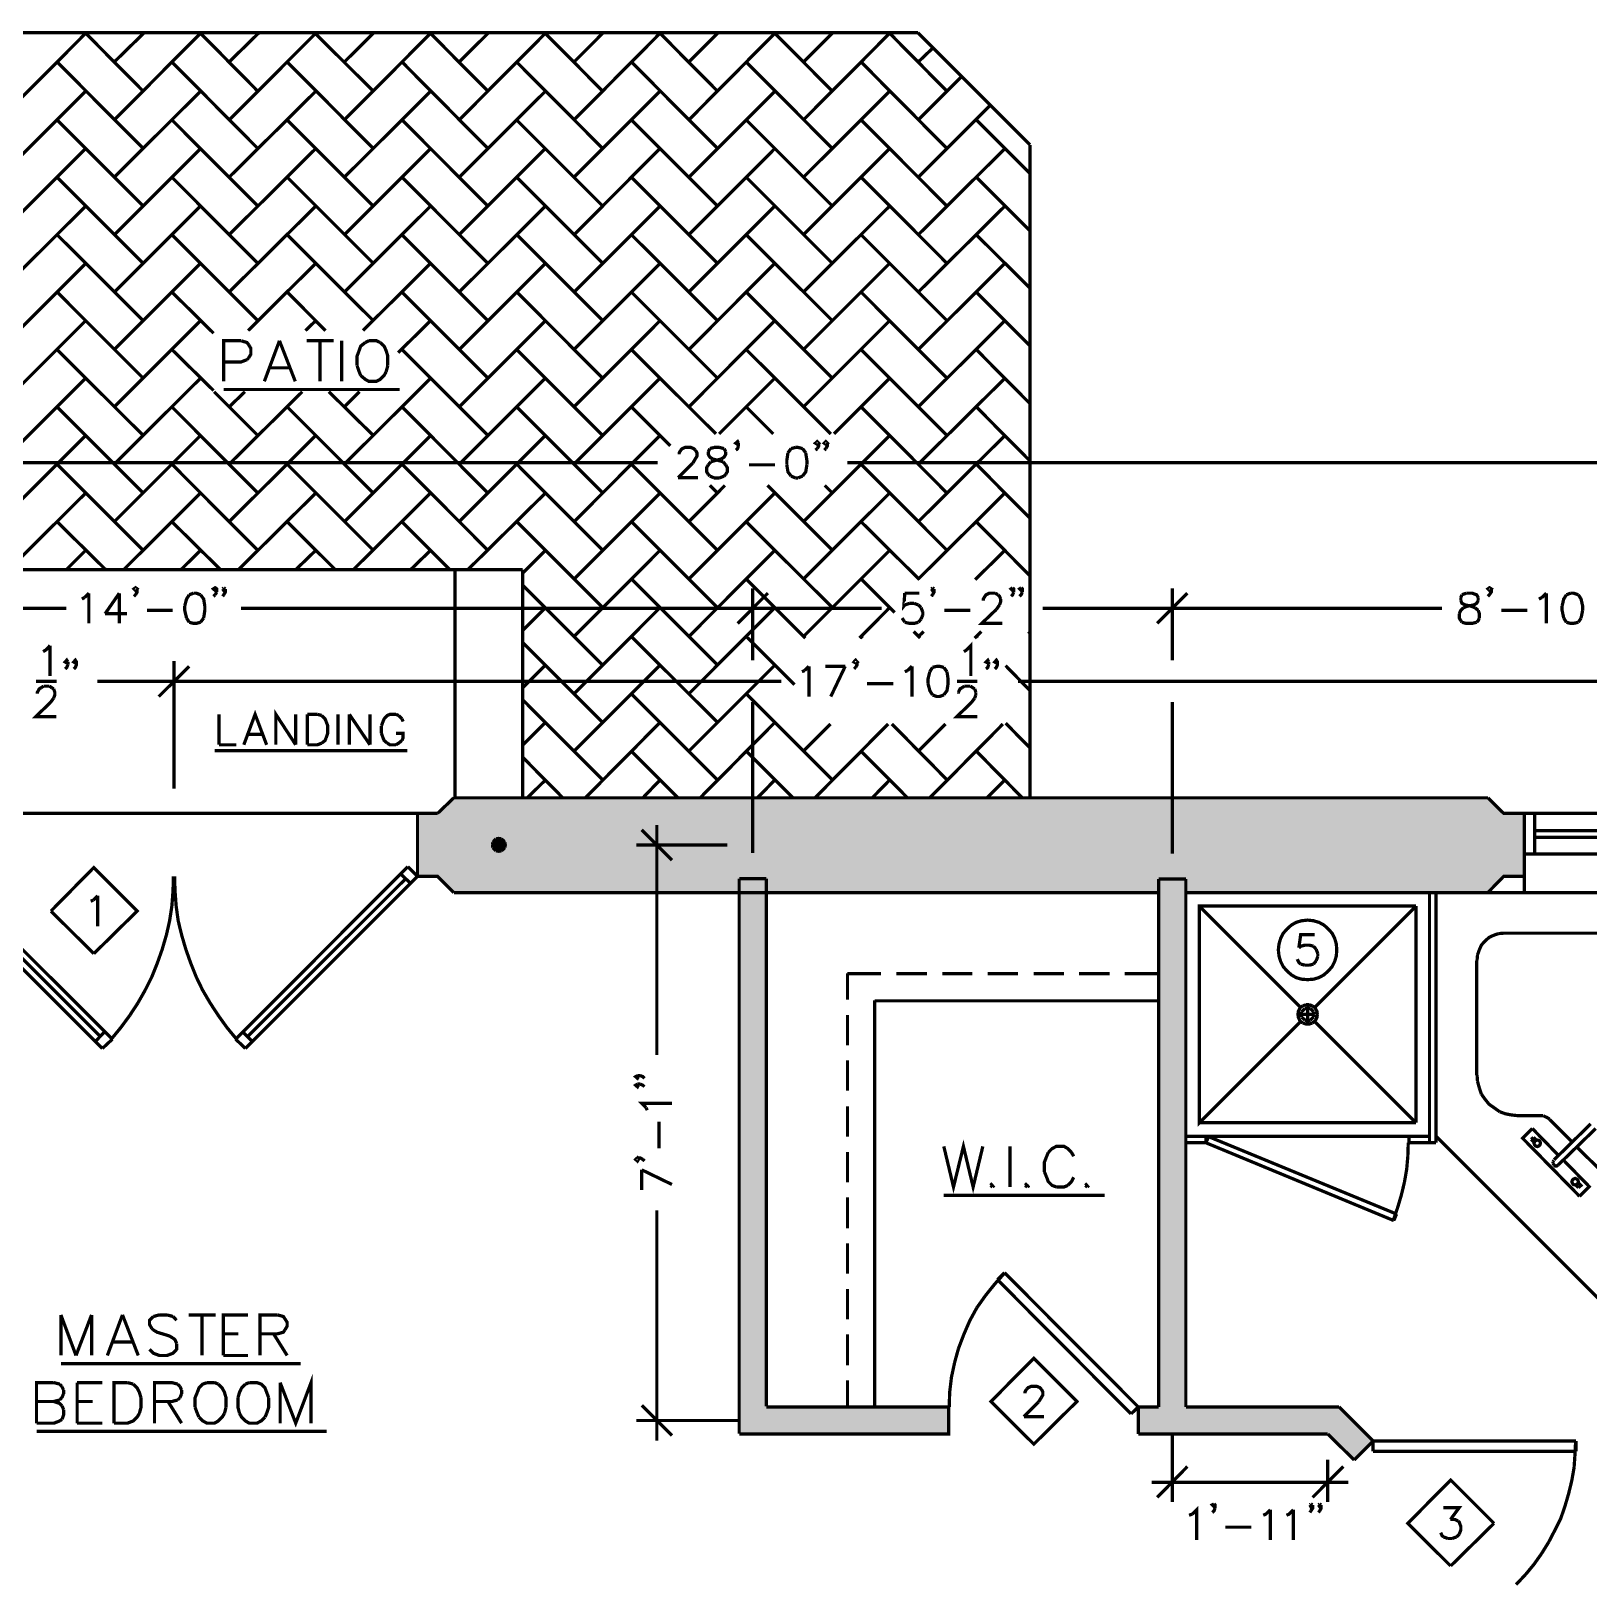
# Model space of a CAD drawing. Header units: millimetres. Extents: x 31 to 857, y 6 to 562.
# Drawn here: x 542.2 to 664, y 441 to 562 of the extents above; entities that cross this region are included whole.
import ezdxf

# ---------------------------------------------------------------- set-up
doc = ezdxf.new("R2010")
doc.units = ezdxf.units.MM
doc.layers.add('H', color=7, linetype='Continuous')
doc.layers.add('P', color=7, linetype='Continuous')

msp = doc.modelspace()

# ---------------------------------------------------------------- hatches: boundary and pattern name
at = {"layer": 'H', "linetype": 'Continuous'}
for points in [[(574.005, 500.803), (575.275, 502.038), (657.348, 500.803), (574.005, 500.803)], [(657.348, 500.803), (575.275, 502.038), (656.131, 502.038), (657.348, 500.803)], [(572.435, 495.9), (572.435, 500.803), (658.954, 495.9), (572.435, 495.9)], [(658.954, 495.9), (572.435, 500.803), (658.954, 500.803), (658.954, 495.9)], [(578.238, 498.352), (578.273, 498.44), (579.296, 498.352), (578.238, 498.352)], [(579.296, 498.228), (578.238, 498.352), (579.296, 498.352), (579.296, 498.228)], [(578.273, 498.228), (578.238, 498.352), (579.296, 498.228), (578.273, 498.228)], [(578.273, 498.51), (578.309, 498.598), (579.296, 498.51), (578.273, 498.51)], [(579.296, 498.44), (578.273, 498.51), (579.296, 498.51), (579.296, 498.44)], [(578.273, 498.44), (578.273, 498.51), (579.296, 498.44), (578.273, 498.44)], [(579.296, 498.352), (578.273, 498.44), (579.296, 498.44), (579.296, 498.352)], [(579.243, 498.14), (578.273, 498.228), (579.296, 498.228), (579.243, 498.14)], [(578.273, 498.14), (578.273, 498.228), (579.243, 498.14), (578.273, 498.14)], [(578.309, 498.598), (578.397, 498.687), (579.243, 498.598), (578.309, 498.598)], [(579.296, 498.51), (578.309, 498.598), (579.243, 498.598), (579.296, 498.51)], [(578.397, 498.687), (578.45, 498.775), (579.155, 498.687), (578.397, 498.687)], [(579.243, 498.598), (578.397, 498.687), (579.155, 498.687), (579.243, 498.598)], [(578.45, 498.775), (578.52, 498.81), (579.085, 498.775), (578.45, 498.775)], [(579.155, 498.687), (578.45, 498.775), (579.085, 498.775), (579.155, 498.687)], [(578.52, 498.81), (578.608, 498.863), (578.997, 498.81), (578.52, 498.81)], [(579.085, 498.775), (578.52, 498.81), (578.997, 498.81), (579.085, 498.775)], [(578.997, 498.81), (578.608, 498.863), (578.908, 498.863), (578.997, 498.81)], [(579.208, 498.052), (578.273, 498.14), (579.243, 498.14), (579.208, 498.052)], [(578.362, 498.052), (578.273, 498.14), (579.208, 498.052), (578.362, 498.052)], [(579.155, 497.963), (578.362, 498.052), (579.208, 498.052), (579.155, 497.963)], [(578.397, 497.963), (578.362, 498.052), (579.155, 497.963), (578.397, 497.963)], [(579.085, 497.875), (578.397, 497.963), (579.155, 497.963), (579.085, 497.875)], [(578.485, 497.875), (578.397, 497.963), (579.085, 497.875), (578.485, 497.875)], [(578.997, 497.84), (578.485, 497.875), (579.085, 497.875), (578.997, 497.84)], [(578.573, 497.84), (578.485, 497.875), (578.997, 497.84), (578.573, 497.84)], [(578.785, 497.805), (578.661, 497.84), (578.873, 497.84), (578.785, 497.805)], [(574.216, 495.723), (574.005, 495.9), (657.19, 495.723), (574.216, 495.723)], [(657.19, 495.723), (574.005, 495.9), (657.348, 495.9), (657.19, 495.723)], [(574.287, 495.635), (574.216, 495.723), (597.57, 495.635), (574.287, 495.635)], [(597.57, 495.635), (574.216, 495.723), (597.57, 495.723), (597.57, 495.635)], [(575.275, 494.63), (574.287, 495.635), (597.57, 494.63), (575.275, 494.63)], [(597.57, 494.63), (574.287, 495.635), (597.57, 495.635), (597.57, 494.63)], [(597.57, 454.413), (597.57, 495.723), (599.687, 454.413), (597.57, 454.413)], [(599.687, 454.413), (597.57, 495.723), (599.687, 495.723), (599.687, 454.413)], [(599.687, 495.688), (599.687, 495.723), (657.19, 495.688), (599.687, 495.688)], [(657.19, 495.688), (599.687, 495.723), (657.19, 495.723), (657.19, 495.688)], [(599.687, 494.63), (599.687, 495.688), (630.379, 494.63), (599.687, 494.63)], [(630.379, 494.63), (599.687, 495.688), (630.379, 495.688), (630.379, 494.63)], [(630.379, 454.413), (630.379, 495.688), (632.495, 454.413), (630.379, 454.413)], [(632.495, 454.413), (630.379, 495.688), (632.495, 495.688), (632.495, 454.413)], [(632.495, 494.63), (632.495, 495.688), (656.131, 494.63), (632.495, 494.63)], [(656.131, 494.63), (632.495, 495.688), (657.19, 495.688), (656.131, 494.63)], [(597.57, 452.296), (597.57, 454.413), (613.957, 452.296), (597.57, 452.296)], [(613.957, 452.296), (597.57, 454.413), (613.957, 454.413), (613.957, 452.296)], [(628.773, 452.296), (628.773, 454.413), (646.606, 452.296), (628.773, 452.296)], [(646.606, 452.296), (628.773, 454.413), (644.49, 454.413), (646.606, 452.296)], [(644.19, 451.732), (643.59, 452.296), (647.153, 451.732), (644.19, 451.732)], [(647.153, 451.732), (643.59, 452.296), (646.606, 452.296), (647.153, 451.732)], [(645.672, 450.25), (644.19, 451.732), (647.153, 451.732), (645.672, 450.25)]]:
    msp.add_hatch(color=256, dxfattribs=at).paths.add_polyline_path(points)

# ---------------------------------------------------------------- linework, layer by layer
at = {"layer": 'P', "const_width": 0.254}
for points in [[(514.756, 561.852), (611.54, 561.852)], [(539.732, 555.043), (546.47, 561.816)], [(550.968, 557.283), (546.435, 561.852)], [(548.711, 559.576), (551.039, 561.852)], [(548.711, 555.043), (555.449, 561.816)], [(559.929, 557.283), (555.413, 561.852)], [(557.689, 559.576), (560.017, 561.852)], [(557.689, 555.043), (564.462, 561.816)], [(568.96, 557.283), (564.374, 561.852)], [(566.702, 559.576), (568.995, 561.852)], [(566.702, 555.043), (573.44, 561.816)], [(568.96, 561.816), (568.872, 561.852)], [(577.921, 557.283), (573.387, 561.852)], [(575.68, 559.576), (577.973, 561.852)], [(575.68, 555.043), (582.418, 561.816)], [(586.899, 557.283), (582.366, 561.852)], [(584.659, 559.576), (586.934, 561.852)], [(584.659, 555.043), (591.379, 561.816)], [(595.877, 557.283), (591.344, 561.852)], [(593.637, 559.576), (595.912, 561.852)], [(593.637, 555.043), (600.357, 561.816)], [(604.855, 557.283), (600.322, 561.852)], [(602.597, 559.576), (604.89, 561.852)], [(602.597, 555.043), (609.335, 561.816)], [(613.816, 557.283), (609.3, 561.852)], [(620.307, 553.085), (611.54, 561.852)], [(611.576, 559.576), (612.722, 560.67)], [(550.968, 552.803), (544.23, 559.576)], [(559.929, 552.803), (553.208, 559.576)], [(568.96, 552.803), (562.222, 559.576)], [(577.921, 552.803), (571.2, 559.576)], [(586.899, 552.803), (580.161, 559.576)], [(595.877, 552.803), (589.139, 559.576)], [(604.855, 552.803), (598.117, 559.576)], [(613.816, 552.803), (607.095, 559.576)], [(611.576, 555.043), (614.962, 558.43)], [(539.732, 550.563), (546.47, 557.283)], [(548.711, 550.563), (555.449, 557.283)], [(557.689, 550.563), (564.462, 557.283)], [(566.702, 550.563), (573.44, 557.283)], [(575.68, 550.563), (582.418, 557.283)], [(584.659, 550.563), (591.379, 557.283)], [(593.637, 550.563), (600.357, 557.283)], [(602.597, 550.563), (609.335, 557.283)], [(611.576, 550.563), (617.202, 556.189)], [(550.968, 548.305), (544.23, 555.043)], [(559.929, 548.305), (553.208, 555.043)], [(568.96, 548.305), (562.222, 555.043)], [(577.921, 548.305), (571.2, 555.043)], [(586.899, 548.305), (580.161, 555.043)], [(595.877, 548.305), (589.139, 555.043)], [(604.855, 548.305), (598.117, 555.043)], [(613.816, 548.305), (607.095, 555.043)], [(620.307, 550.845), (616.109, 555.043)], [(620.307, 553.085), (620.307, 502.038)], [(539.732, 546.065), (546.47, 552.803)], [(548.711, 546.065), (555.449, 552.803)], [(557.689, 546.065), (564.462, 552.803)], [(566.702, 546.065), (573.44, 552.803)], [(575.68, 546.065), (582.418, 552.803)], [(584.659, 546.065), (591.379, 552.803)], [(593.637, 546.065), (600.357, 552.803)], [(602.597, 546.065), (609.335, 552.803)], [(611.576, 546.065), (618.349, 552.803)], [(550.968, 543.825), (544.23, 550.563)], [(559.929, 543.825), (553.208, 550.563)], [(568.96, 543.825), (562.222, 550.563)], [(577.921, 543.825), (571.2, 550.563)], [(586.899, 543.825), (580.178, 550.563)], [(595.877, 543.825), (589.139, 550.563)], [(604.855, 543.825), (598.117, 550.563)], [(613.816, 543.825), (607.095, 550.563)], [(620.307, 546.365), (616.109, 550.563)], [(539.732, 541.584), (546.47, 548.305)], [(548.711, 541.584), (555.449, 548.305)], [(557.689, 541.584), (564.462, 548.305)], [(566.702, 541.584), (573.44, 548.305)], [(575.68, 541.584), (582.418, 548.305)], [(584.659, 541.584), (591.379, 548.305)], [(593.637, 541.584), (600.357, 548.305)], [(602.597, 541.584), (609.335, 548.305)], [(611.576, 541.584), (618.349, 548.305)], [(550.968, 539.344), (544.23, 546.065)], [(559.929, 539.344), (553.208, 546.065)], [(568.96, 539.344), (562.222, 546.065)], [(577.921, 539.344), (571.2, 546.065)], [(586.899, 539.344), (580.178, 546.065)], [(595.877, 539.344), (589.139, 546.065)], [(604.855, 539.344), (598.117, 546.065)], [(613.816, 539.344), (607.095, 546.065)], [(620.307, 541.884), (616.109, 546.065)], [(539.75, 537.087), (546.47, 543.825)], [(548.711, 537.087), (555.449, 543.825)], [(559.17, 538.568), (564.462, 543.825)], [(568.149, 538.568), (573.44, 543.825)], [(575.68, 537.087), (582.418, 543.825)], [(584.659, 537.087), (591.379, 543.825)], [(593.637, 537.087), (600.357, 543.825)], [(602.597, 537.087), (609.335, 543.825)], [(611.576, 537.087), (618.349, 543.825)], [(550.968, 534.846), (544.23, 541.584)], [(556.472, 538.357), (553.208, 541.584)], [(565.221, 538.568), (562.222, 541.584)], [(577.921, 534.846), (571.2, 541.584)], [(586.899, 534.846), (580.178, 541.584)], [(595.877, 534.846), (589.139, 541.584)], [(604.855, 534.846), (598.117, 541.584)], [(613.816, 534.846), (607.095, 541.584)], [(620.307, 537.386), (616.109, 541.584)], [(539.732, 532.606), (546.47, 539.344)], [(548.711, 532.606), (555.449, 539.344)], [(563.651, 538.568), (564.462, 539.344)], [(570.9, 536.84), (573.44, 539.344)], [(575.68, 532.606), (582.418, 539.344)], [(584.659, 532.606), (591.379, 539.344)], [(593.637, 532.606), (600.357, 539.344)], [(602.597, 532.606), (609.335, 539.344)], [(611.576, 532.606), (618.349, 539.344)], [(550.968, 530.366), (544.23, 537.087)], [(556.472, 533.876), (553.208, 537.087)], [(557.265, 534.599), (557.265, 537.774), (558.624, 537.774)], [(558.624, 537.774), (559.082, 537.633), (559.206, 537.475)], [(559.206, 537.475), (559.382, 537.175), (559.382, 536.716), (559.206, 536.416)], [(560.44, 534.599), (561.622, 537.774)], [(561.622, 537.774), (562.857, 534.599)], [(563.739, 537.774), (565.856, 537.774)], [(564.797, 537.774), (564.797, 534.599)], [(566.491, 534.599), (566.491, 537.774)], [(568.325, 537.633), (567.972, 537.351), (567.849, 536.998)], [(568.607, 537.774), (568.325, 537.633)], [(569.507, 537.633), (569.207, 537.774), (568.607, 537.774)], [(568.607, 537.774), (568.607, 537.774)], [(570.089, 535.817), (570.089, 536.575), (569.965, 536.998), (569.807, 537.351), (569.507, 537.633)], [(577.921, 530.366), (571.2, 537.087)], [(586.899, 530.366), (580.178, 537.087)], [(595.753, 530.49), (589.139, 537.087)], [(604.732, 530.49), (598.117, 537.087)], [(613.816, 530.366), (607.095, 537.087)], [(620.307, 532.853), (616.109, 537.087)], [(559.082, 536.293), (558.624, 536.116), (557.265, 536.116)], [(559.206, 536.416), (559.082, 536.293)], [(567.849, 536.998), (567.69, 536.575), (567.69, 535.817)], [(567.69, 535.817), (567.849, 535.358)], [(569.965, 535.358), (570.089, 535.817)], [(539.732, 528.126), (546.47, 534.846)], [(548.711, 528.126), (555.449, 534.846)], [(560.917, 535.658), (562.398, 535.658)], [(566.702, 528.126), (573.44, 534.846)], [(567.849, 535.358), (567.972, 535.058)], [(567.972, 535.058), (568.325, 534.758), (568.607, 534.599), (569.207, 534.599), (569.507, 534.758), (569.807, 535.058), (569.965, 535.358)], [(575.68, 528.126), (582.418, 534.846)], [(584.659, 528.126), (591.379, 534.846)], [(596, 530.49), (600.357, 534.846)], [(604.979, 530.49), (609.335, 534.846)], [(611.576, 528.126), (618.349, 534.846)], [(559.929, 530.366), (556.507, 533.788)], [(557.265, 533.964), (571.024, 533.964)], [(557.689, 532.606), (558.923, 533.788)], [(557.689, 528.126), (563.404, 533.788)], [(568.96, 530.366), (565.485, 533.788)], [(566.702, 532.606), (567.884, 533.788)], [(550.968, 525.868), (544.23, 532.606)], [(559.929, 525.868), (553.208, 532.606)], [(568.96, 525.868), (562.222, 532.606)], [(577.921, 525.868), (571.2, 532.606)], [(586.899, 525.868), (580.178, 532.606)], [(592.19, 529.555), (589.139, 532.606)], [(600.234, 530.49), (598.117, 532.606)], [(613.816, 525.868), (607.095, 532.606)], [(620.307, 528.373), (616.109, 532.606)], [(539.732, 523.628), (546.47, 530.366)], [(548.711, 523.628), (555.449, 530.366)], [(557.689, 523.628), (564.462, 530.366)], [(566.702, 523.628), (573.44, 530.366)], [(575.68, 523.628), (582.418, 530.366)], [(584.659, 523.628), (591.379, 530.366)], [(597.447, 529.678), (597.306, 529.766), (597.447, 529.89), (597.517, 529.766)], [(597.517, 529.766), (597.447, 529.678)], [(597.517, 529.766), (597.517, 529.555)], [(602.597, 523.628), (609.335, 530.366)], [(603.797, 529.766), (603.673, 529.678), (603.532, 529.766), (603.673, 529.89), (603.797, 529.766)], [(603.797, 529.766), (603.797, 529.555), (603.673, 529.343)], [(604.467, 529.766), (604.344, 529.678), (604.22, 529.766), (604.344, 529.89), (604.467, 529.766)], [(604.467, 529.766), (604.467, 529.555), (604.344, 529.343)], [(611.576, 523.628), (618.349, 530.366)], [(592.878, 528.884), (592.878, 529.008), (593.002, 529.22)], [(593.002, 529.22), (593.125, 529.343), (593.337, 529.431), (593.796, 529.431), (594.007, 529.343), (594.148, 529.22)], [(594.148, 528.549), (593.937, 528.197)], [(594.148, 529.22), (594.272, 529.008), (594.272, 528.761), (594.148, 528.549)], [(595.277, 529.343), (595.154, 529.096)], [(595.154, 529.096), (595.154, 528.884), (595.277, 528.673), (595.489, 528.532)], [(595.612, 529.431), (595.277, 529.343)], [(595.489, 528.532), (595.965, 528.408)], [(596.036, 529.431), (595.612, 529.431)], [(595.612, 529.431), (595.612, 529.431)], [(595.701, 528.408), (596.177, 528.532)], [(596.388, 529.343), (596.036, 529.431)], [(596.177, 528.532), (596.388, 528.673), (596.512, 528.884), (596.512, 529.096)], [(596.512, 529.096), (596.388, 529.343)], [(597.517, 529.555), (597.447, 529.343), (597.306, 529.22)], [(601.38, 529.008), (601.292, 528.408), (601.292, 528.073)], [(601.627, 529.343), (601.38, 529.008)], [(601.962, 529.431), (601.627, 529.343)], [(602.527, 529.343), (602.174, 529.431), (601.962, 529.431), (601.962, 529.431)], [(602.774, 529.008), (602.527, 529.343)], [(602.862, 528.073), (602.862, 528.408), (602.774, 529.008)], [(603.673, 529.343), (603.532, 529.22)], [(604.344, 529.343), (604.22, 529.22)], [(508.123, 528.249), (591.185, 528.249)], [(550.968, 521.388), (544.23, 528.126)], [(559.929, 521.388), (553.208, 528.126)], [(568.96, 521.388), (562.222, 528.126)], [(577.921, 521.388), (571.2, 528.126)], [(586.899, 521.388), (580.178, 528.126)], [(595.877, 521.388), (589.139, 528.126)], [(593.937, 528.197), (592.79, 527.068)], [(595.154, 527.315), (595.03, 527.526), (595.03, 527.861), (595.154, 528.073)], [(595.154, 528.073), (595.365, 528.32)], [(595.277, 527.191), (595.154, 527.315)], [(595.365, 528.32), (595.701, 528.408)], [(595.965, 528.408), (596.3, 528.32)], [(596.3, 528.32), (596.512, 528.073)], [(596.512, 527.315), (596.388, 527.191)], [(596.512, 528.073), (596.635, 527.861), (596.635, 527.526), (596.512, 527.315)], [(598.329, 528.073), (600.357, 528.073)], [(601.292, 528.073), (601.38, 527.526), (601.627, 527.191)], [(602.527, 527.191), (602.774, 527.526), (602.862, 528.073)], [(689.134, 528.249), (606.037, 528.249)], [(613.816, 521.388), (607.095, 528.126)], [(620.307, 523.893), (616.109, 528.126)], [(592.79, 527.068), (594.36, 527.068)], [(593.637, 523.628), (596.459, 526.468)], [(595.612, 527.05), (595.277, 527.191)], [(595.877, 525.868), (595.277, 526.468)], [(596.036, 527.05), (595.612, 527.05)], [(596.388, 527.191), (596.036, 527.05)], [(604.855, 521.388), (599.775, 526.468)], [(601.627, 527.191), (601.962, 527.05)], [(601.962, 527.05), (602.174, 527.05)], [(602.174, 527.05), (602.527, 527.191)], [(604.855, 525.868), (604.255, 526.468)], [(540.456, 519.871), (546.47, 525.868)], [(549.434, 519.871), (555.449, 525.868)], [(558.412, 519.871), (564.462, 525.868)], [(567.39, 519.871), (573.44, 525.868)], [(576.351, 519.871), (582.418, 525.868)], [(584.659, 519.148), (591.379, 525.868)], [(593.637, 519.148), (600.357, 525.868)], [(602.597, 519.148), (609.335, 525.868)], [(611.576, 519.148), (618.349, 525.868)], [(548.04, 519.871), (544.23, 523.628)], [(557.018, 519.871), (553.208, 523.628)], [(565.997, 519.871), (562.222, 523.628)], [(574.957, 519.871), (571.2, 523.628)], [(586.899, 516.908), (580.178, 523.628)], [(595.877, 516.908), (589.139, 523.628)], [(604.855, 516.908), (598.117, 523.628)], [(611.664, 519.095), (607.095, 523.628)], [(620.307, 519.395), (616.109, 523.628)], [(544.953, 519.871), (546.47, 521.388)], [(553.914, 519.871), (555.449, 521.388)], [(562.892, 519.871), (564.462, 521.388)], [(571.87, 519.871), (573.44, 521.388)], [(580.637, 519.606), (582.418, 521.388)], [(584.659, 514.65), (591.379, 521.388)], [(593.637, 514.65), (600.357, 521.388)], [(602.597, 514.65), (609.335, 521.388)], [(616.021, 519.095), (618.349, 521.388)], [(580.637, 519.871), (530.86, 519.871)], [(575.345, 502.038), (575.345, 519.853)], [(580.637, 502.038), (580.637, 519.871)], [(595.877, 512.41), (589.139, 519.148)], [(602.738, 514.526), (598.117, 519.148)], [(609.723, 516.52), (607.095, 519.148)], [(546.171, 517.578), (546.382, 517.701)], [(546.382, 517.701), (546.717, 518.037)], [(546.717, 518.037), (546.717, 515.673)], [(549.099, 518.037), (547.987, 516.431)], [(549.099, 518.037), (549.099, 515.673)], [(550.492, 518.372), (550.369, 518.248), (550.245, 518.372), (550.369, 518.46), (550.492, 518.372)], [(550.369, 517.913), (550.245, 517.79)], [(550.492, 518.372), (550.492, 518.125), (550.369, 517.913)], [(554.567, 517.913), (554.355, 517.578), (554.214, 517.031)], [(554.902, 518.037), (554.567, 517.913)], [(555.449, 517.913), (555.113, 518.037), (554.902, 518.037), (554.902, 518.037)], [(555.784, 517.031), (555.696, 517.578), (555.449, 517.913)], [(556.719, 518.372), (556.595, 518.248), (556.454, 518.372), (556.595, 518.46), (556.719, 518.372), (556.719, 518.125)], [(556.595, 517.913), (556.454, 517.79)], [(556.719, 518.125), (556.595, 517.913)], [(557.177, 518.372), (557.265, 518.46)], [(557.389, 518.372), (557.265, 518.248), (557.177, 518.372)], [(557.265, 517.913), (557.177, 517.79)], [(557.265, 518.46), (557.389, 518.372)], [(557.389, 518.372), (557.389, 518.125), (557.265, 517.913)], [(586.899, 512.41), (580.637, 518.672)], [(597.447, 515.673), (599.81, 518.037)], [(598.629, 512.798), (598.629, 518.425)], [(598.629, 518.425), (598.629, 512.798), (598.629, 512.798)], [(610.517, 518.037), (610.447, 517.031), (610.517, 517.119), (610.905, 517.243)], [(611.664, 518.037), (610.517, 518.037)], [(612.599, 518.372), (612.687, 518.46)], [(612.81, 518.372), (612.687, 518.248), (612.599, 518.372)], [(612.687, 517.913), (612.599, 517.79)], [(612.687, 518.46), (612.81, 518.372)], [(612.81, 518.372), (612.81, 518.125), (612.687, 517.913)], [(616.656, 517.454), (616.656, 517.578), (616.779, 517.79)], [(616.779, 517.79), (616.867, 517.913), (617.132, 518.037), (617.59, 518.037)], [(617.59, 518.037), (617.802, 517.913)], [(617.802, 517.913), (617.926, 517.79), (618.014, 517.578)], [(618.014, 517.578), (618.014, 517.366), (617.926, 517.119)], [(619.037, 518.372), (618.949, 518.248), (618.825, 518.372), (618.949, 518.46)], [(619.037, 518.125), (618.949, 517.913), (618.825, 517.79)], [(618.949, 518.46), (619.037, 518.372), (619.037, 518.125)], [(619.707, 518.372), (619.619, 518.248), (619.495, 518.372), (619.619, 518.46)], [(619.707, 518.125), (619.619, 517.913), (619.495, 517.79)], [(619.619, 518.46), (619.707, 518.372), (619.707, 518.125)], [(630.255, 515.673), (632.619, 518.037)], [(631.437, 512.798), (631.437, 518.425)], [(631.437, 518.425), (631.437, 512.798), (631.437, 512.798)], [(654.085, 517.913), (653.997, 517.701)], [(653.997, 517.701), (653.997, 517.454)], [(654.42, 518.037), (654.085, 517.913)], [(655.355, 517.701), (655.232, 517.913), (654.879, 518.037), (654.42, 518.037), (654.42, 518.037)], [(655.355, 517.454), (655.355, 517.701)], [(656.378, 518.372), (656.237, 518.248), (656.114, 518.372), (656.237, 518.46), (656.378, 518.372)], [(656.237, 517.913), (656.114, 517.79)], [(656.378, 518.372), (656.378, 518.125), (656.237, 517.913)], [(660.1, 517.578), (660.347, 517.701)], [(660.347, 517.701), (660.682, 518.037)], [(660.682, 518.037), (660.682, 515.673)], [(662.252, 517.913), (662.04, 517.578), (661.917, 517.031)], [(662.587, 518.037), (662.252, 517.913)], [(663.187, 517.913), (662.799, 518.037), (662.587, 518.037), (662.587, 518.037)], [(663.522, 516.696), (663.522, 517.031), (663.399, 517.578), (663.187, 517.913)], [(508.123, 516.855), (544.953, 516.855)], [(547.987, 516.431), (549.698, 516.431)], [(551.251, 516.696), (553.279, 516.696)], [(554.214, 517.031), (554.214, 516.696), (554.355, 516.096)], [(555.696, 516.096), (555.784, 516.696), (555.784, 517.031)], [(600.198, 516.855), (558.624, 516.855)], [(580.637, 515.126), (582.418, 516.908)], [(584.659, 510.17), (591.379, 516.908)], [(593.637, 510.17), (600.357, 516.908)], [(597.023, 516.855), (608.7, 516.855)], [(606.972, 514.526), (609.335, 516.908)], [(610.905, 517.243), (611.24, 517.243)], [(611.24, 517.243), (611.576, 517.119)], [(611.576, 517.119), (611.787, 516.908)], [(611.787, 516.908), (611.928, 516.555)], [(611.928, 516.343), (611.787, 516.008)], [(611.928, 516.555), (611.928, 516.343)], [(613.604, 516.696), (615.65, 516.696)], [(617.679, 516.767), (616.532, 515.673), (618.137, 515.673)], [(617.926, 517.119), (617.679, 516.767)], [(633.007, 516.855), (621.312, 516.855)], [(629.832, 516.855), (652.515, 516.855)], [(653.874, 516.431), (653.997, 516.696), (654.209, 516.908)], [(653.997, 515.885), (653.874, 516.096), (653.874, 516.431)], [(653.997, 517.454), (654.085, 517.243), (654.332, 517.119)], [(654.209, 516.908), (654.544, 517.031), (655.02, 517.119), (655.232, 517.243), (655.355, 517.454)], [(654.332, 517.119), (654.756, 517.031), (655.091, 516.908)], [(655.091, 516.908), (655.355, 516.696)], [(655.355, 516.696), (655.443, 516.431), (655.443, 516.096)], [(657.172, 516.696), (659.201, 516.696)], [(661.917, 517.031), (661.917, 516.696), (662.04, 516.096)], [(663.399, 516.096), (663.522, 516.696)], [(554.355, 516.096), (554.567, 515.761)], [(554.567, 515.761), (554.902, 515.673), (555.113, 515.673), (555.449, 515.761)], [(555.449, 515.761), (555.696, 516.096)], [(610.447, 515.885), (610.306, 516.096)], [(610.517, 515.761), (610.447, 515.885)], [(611.576, 515.761), (611.24, 515.673), (610.905, 515.673), (610.517, 515.761)], [(611.787, 516.008), (611.576, 515.761)], [(654.085, 515.761), (653.997, 515.885)], [(655.232, 515.761), (654.879, 515.673), (654.42, 515.673), (654.085, 515.761)], [(655.443, 516.096), (655.355, 515.885), (655.232, 515.761)], [(662.04, 516.096), (662.252, 515.761)], [(662.252, 515.761), (662.587, 515.673), (662.799, 515.673), (663.187, 515.761)], [(663.187, 515.761), (663.399, 516.096)], [(543.137, 513.468), (543.348, 513.592), (543.683, 513.944)], [(543.683, 513.944), (543.683, 511.563)], [(586.899, 507.929), (580.637, 514.191)], [(595.877, 507.929), (589.139, 514.65)], [(601.892, 510.893), (598.117, 514.65)], [(607.219, 514.526), (607.095, 514.65)], [(611.717, 514.526), (611.205, 515.038)], [(611.576, 514.65), (611.999, 515.038)], [(615.35, 513.592), (615.685, 513.944), (615.685, 511.563)], [(615.985, 514.526), (616.497, 515.038)], [(616.197, 514.526), (616.109, 514.65)], [(620.307, 514.914), (620.183, 515.038)], [(544.989, 512.586), (544.865, 512.657), (544.989, 512.798), (545.077, 512.657)], [(545.659, 512.586), (545.536, 512.657), (545.659, 512.798), (545.747, 512.657), (545.747, 512.445), (545.659, 512.233), (545.536, 512.11)], [(553.367, 502.761), (553.367, 512.745)], [(553.367, 502.761), (553.367, 512.745)], [(606.795, 512.657), (606.672, 512.586), (606.548, 512.657), (606.672, 512.798), (606.795, 512.657)], [(615.139, 513.468), (615.35, 513.592)], [(617.008, 512.586), (616.867, 512.657), (617.008, 512.798), (617.079, 512.657)], [(617.679, 512.586), (617.555, 512.657), (617.679, 512.798), (617.767, 512.657), (617.767, 512.445), (617.679, 512.233), (617.555, 512.11)], [(545.077, 512.445), (544.989, 512.233), (544.865, 512.11)], [(545.077, 512.657), (544.989, 512.586)], [(545.077, 512.657), (545.077, 512.445)], [(545.747, 512.657), (545.659, 512.586)], [(554.567, 512.322), (552.185, 509.958)], [(552.185, 509.958), (554.567, 512.322)], [(580.637, 510.628), (582.418, 512.41)], [(584.659, 505.689), (591.379, 512.41)], [(593.637, 505.689), (600.357, 512.41)], [(602.474, 511.898), (602.686, 511.986)], [(602.686, 511.986), (603.021, 512.322)], [(603.021, 512.322), (603.021, 509.958)], [(604.308, 512.322), (605.861, 512.322)], [(605.861, 512.322), (604.732, 509.958)], [(606.672, 512.233), (606.548, 512.11)], [(606.795, 512.657), (606.795, 512.445), (606.672, 512.233)], [(610.517, 511.898), (610.729, 511.986)], [(610.729, 511.986), (611.082, 512.322)], [(611.082, 512.322), (611.082, 509.958)], [(612.475, 511.898), (612.334, 511.316), (612.334, 510.963)], [(612.687, 512.233), (612.475, 511.898)], [(613.022, 512.322), (612.687, 512.233)], [(613.569, 512.233), (613.234, 512.322), (613.022, 512.322), (613.022, 512.322)], [(613.816, 511.898), (613.569, 512.233)], [(613.904, 511.316), (613.816, 511.898)], [(617.079, 512.445), (617.008, 512.233), (616.867, 512.11)], [(617.079, 512.657), (617.008, 512.586)], [(617.079, 512.657), (617.079, 512.445)], [(617.767, 512.657), (617.679, 512.586)], [(620.307, 510.417), (618.402, 512.374)], [(542.572, 511.14), (544.195, 511.14)], [(542.696, 510.17), (542.696, 510.293), (542.837, 510.558), (542.96, 510.628)], [(542.96, 510.628), (543.172, 510.769)], [(543.172, 510.769), (543.631, 510.769)], [(543.631, 510.769), (543.842, 510.628)], [(543.842, 510.628), (543.966, 510.558)], [(543.966, 510.558), (544.054, 510.293), (544.054, 510.081), (543.966, 509.834)], [(554.937, 511.14), (547.37, 511.14)], [(551.762, 511.14), (600.869, 511.14)], [(607.554, 510.963), (609.635, 510.963)], [(612.334, 510.963), (612.475, 510.417), (612.687, 510.081)], [(613.569, 510.081), (613.816, 510.417), (613.904, 510.963), (613.904, 511.316)], [(614.592, 511.14), (616.197, 511.14)], [(614.715, 510.293), (614.839, 510.558), (614.962, 510.628)], [(614.715, 510.17), (614.715, 510.293)], [(614.962, 510.628), (615.174, 510.769)], [(615.174, 510.769), (615.65, 510.769)], [(615.65, 510.769), (615.862, 510.628)], [(615.862, 510.628), (615.985, 510.558)], [(615.985, 510.558), (616.073, 510.293)], [(616.073, 510.293), (616.073, 510.081)], [(668.479, 511.14), (619.372, 511.14)], [(543.719, 509.499), (542.572, 508.388), (544.177, 508.388)], [(543.966, 509.834), (543.719, 509.499)], [(586.899, 503.432), (580.637, 509.711)], [(595.877, 503.432), (589.139, 510.17)], [(604.855, 503.432), (598.117, 510.17)], [(598.629, 497.717), (598.629, 509.535)], [(598.629, 497.717), (598.629, 509.535)], [(612.687, 510.081), (613.022, 509.958), (613.234, 509.958), (613.569, 510.081)], [(615.738, 509.499), (614.592, 508.388), (616.197, 508.388)], [(615.985, 509.834), (615.738, 509.499)], [(616.073, 510.081), (615.985, 509.834)], [(631.437, 497.681), (631.437, 509.535)], [(631.437, 497.681), (631.437, 509.535)], [(556.895, 508.564), (556.895, 506.183)], [(558.835, 506.183), (559.717, 508.564), (560.617, 506.183)], [(561.34, 506.183), (561.34, 508.564), (562.892, 506.183)], [(562.892, 506.183), (562.892, 508.564)], [(563.792, 506.183), (563.792, 508.564)], [(563.792, 508.564), (564.586, 508.564)], [(564.586, 508.564), (564.921, 508.476)], [(564.921, 508.476), (565.185, 508.212), (565.273, 508)], [(565.273, 508), (565.397, 507.665), (565.397, 507.083), (565.273, 506.73)], [(566.208, 506.183), (566.208, 508.564)], [(567.09, 506.183), (567.09, 508.564)], [(567.09, 508.564), (568.695, 506.183)], [(568.695, 506.183), (568.695, 508.564)], [(569.718, 508), (569.595, 507.665)], [(570.724, 508.564), (570.265, 508.564), (570.054, 508.476), (569.807, 508.212), (569.718, 508)], [(570.936, 508.476), (570.724, 508.564)], [(571.2, 508.212), (570.936, 508.476)], [(571.288, 508), (571.2, 508.212)], [(580.637, 506.148), (582.418, 507.929)], [(585.541, 502.038), (591.379, 507.929)], [(594.519, 502.038), (600.357, 507.929)], [(602.597, 505.689), (604.714, 507.806)], [(603.497, 502.038), (609.212, 507.806)], [(613.833, 503.432), (609.512, 507.806)], [(611.576, 505.689), (613.692, 507.806)], [(612.475, 502.038), (618.19, 507.806)], [(620.307, 505.936), (618.402, 507.877)], [(559.17, 506.995), (560.282, 506.995)], [(565.273, 506.73), (565.185, 506.518), (564.921, 506.307)], [(569.595, 507.665), (569.595, 507.083)], [(569.595, 507.083), (569.718, 506.73)], [(569.718, 506.73), (569.807, 506.518), (570.054, 506.307)], [(571.2, 506.518), (571.288, 506.73), (571.288, 507.083), (570.724, 507.083)], [(556.542, 505.725), (571.623, 505.725)], [(556.895, 506.183), (558.236, 506.183)], [(564.921, 506.307), (564.586, 506.183), (563.792, 506.183), (563.792, 506.183)], [(570.054, 506.307), (570.265, 506.183), (570.724, 506.183)], [(570.724, 506.183), (570.936, 506.307), (571.2, 506.518)], [(592.79, 502.038), (589.139, 505.689)], [(601.768, 502.038), (598.117, 505.689)], [(610.729, 502.038), (607.095, 505.689)], [(619.707, 502.038), (616.109, 505.689)], [(583.777, 502.038), (580.637, 505.213)], [(581.007, 502.038), (582.418, 503.432)], [(590.038, 502.038), (591.379, 503.432)], [(598.999, 502.038), (600.357, 503.432)], [(607.977, 502.038), (609.335, 503.432)], [(616.955, 502.038), (618.349, 503.432)], [(573.987, 500.821), (575.257, 502.038)], [(575.257, 502.038), (656.114, 502.038)], [(577.621, 502.038), (656.114, 502.038)], [(656.114, 502.038), (657.348, 500.821), (658.954, 500.821)], [(656.114, 502.038), (657.348, 500.821), (658.954, 500.821)], [(534.317, 500.821), (553.367, 500.821)], [(534.317, 500.821), (573.987, 500.821)], [(572.417, 500.821), (553.367, 500.821)], [(572.417, 495.9), (572.417, 500.821), (573.987, 500.821)], [(658.954, 500.821), (658.954, 495.9), (657.348, 495.9), (656.114, 494.63)], [(658.954, 500.821), (658.954, 495.9), (657.348, 495.9), (656.114, 494.63)], [(658.954, 494.63), (658.954, 500.821), (674.829, 500.821)], [(658.954, 494.63), (658.954, 500.821), (674.829, 500.821)], [(659.765, 500.821), (659.765, 497.646)], [(659.765, 500.821), (659.765, 497.646)], [(592.314, 497.17), (589.95, 499.533)], [(591.132, 499.921), (591.132, 481.93)], [(674.017, 499.463), (659.765, 499.463)], [(674.017, 499.463), (659.765, 499.463)], [(578.309, 498.563), (578.273, 498.352), (578.273, 498.352)], [(578.273, 498.352), (578.309, 498.14)], [(578.556, 498.828), (578.432, 498.704), (578.309, 498.563)], [(578.309, 498.14), (578.432, 498.016), (578.556, 497.893)], [(578.979, 498.828), (578.767, 498.863), (578.556, 498.828)], [(579.243, 498.563), (579.12, 498.704), (578.979, 498.828)], [(578.979, 497.893), (579.12, 498.016), (579.243, 498.14)], [(579.243, 498.14), (579.279, 498.352), (579.243, 498.563)], [(596.635, 498.352), (589.527, 498.352)], [(674.017, 498.951), (659.765, 498.951)], [(674.017, 498.951), (659.765, 498.951)], [(578.556, 497.893), (578.767, 497.858), (578.979, 497.893)], [(674.829, 497.646), (658.954, 497.646)], [(674.829, 497.646), (658.954, 497.646)], [(548.552, 483.164), (535.04, 496.658), (534.317, 495.9)], [(534.317, 495.9), (547.776, 482.441)], [(535.252, 495.723), (547.617, 483.376)], [(547.105, 489.85), (550.492, 493.183), (547.105, 496.588), (543.754, 493.183)], [(553.032, 492.425), (553.208, 493.571), (553.297, 494.753), (553.332, 495.9)], [(553.42, 495.9), (553.455, 494.753), (553.544, 493.571), (553.702, 492.425), (553.967, 491.331)], [(558.2, 483.164), (571.659, 496.658)], [(572.417, 495.9), (558.959, 482.441)], [(571.5, 495.723), (559.135, 483.376)], [(571.112, 496.076), (571.87, 495.353)], [(571.659, 496.658), (572.417, 495.9)], [(575.257, 494.63), (573.987, 495.9), (572.417, 495.9)], [(597.57, 452.332), (597.57, 495.723)], [(597.57, 495.723), (599.687, 495.723)], [(599.687, 454.448), (599.687, 495.723)], [(630.379, 495.688), (632.495, 495.688)], [(630.379, 454.413), (630.379, 495.688)], [(632.495, 495.688), (630.379, 495.688)], [(632.495, 454.413), (632.495, 495.688)], [(593.337, 494.63), (575.257, 494.63)], [(597.57, 494.63), (577.621, 494.63)], [(597.57, 494.63), (594.907, 494.63)], [(595.454, 494.63), (630.379, 494.63)], [(597.57, 494.63), (595.454, 494.63)], [(630.379, 494.63), (599.687, 494.63)], [(630.379, 494.63), (599.687, 494.63)], [(656.114, 494.63), (632.495, 494.63)], [(656.114, 494.63), (632.495, 494.63)], [(632.495, 475.58), (632.495, 494.63)], [(632.495, 494.63), (651.545, 494.63), (651.545, 475.58), (632.495, 475.58), (632.495, 475.58)], [(652.057, 494.63), (651.545, 494.63)], [(652.057, 475.068), (652.057, 494.63), (651.545, 494.63), (651.545, 475.068), (651.545, 475.068)], [(652.057, 475.58), (652.057, 494.63)], [(652.057, 494.63), (683.842, 494.63), (683.842, 462.88)], [(674.829, 494.63), (658.954, 494.63)], [(674.829, 494.63), (658.954, 494.63)], [(543.754, 493.183), (547.105, 489.85)], [(546.858, 493.959), (547.07, 494.03)], [(547.07, 494.03), (547.405, 494.383)], [(547.405, 494.383), (547.405, 492.002)], [(633.554, 493.571), (641.473, 485.652)], [(641.473, 484.558), (633.554, 476.638), (633.554, 493.571), (650.487, 493.571)], [(642.567, 485.652), (650.487, 493.571)], [(650.487, 493.571), (650.487, 476.638)], [(551.639, 488.033), (552.062, 489.091), (552.45, 490.185), (552.785, 491.331), (553.032, 492.425)], [(644.296, 490.149), (644.26, 490.608), (644.137, 491.031), (643.925, 491.455), (643.625, 491.79), (643.29, 492.09), (642.902, 492.301), (642.479, 492.425), (642.02, 492.478), (641.544, 492.425), (641.121, 492.301), (640.75, 492.09), (640.415, 491.79), (640.115, 491.455), (639.904, 491.031), (639.78, 490.608), (639.727, 490.149), (639.78, 489.673), (639.904, 489.25), (640.115, 488.827), (640.415, 488.491), (640.75, 488.192), (641.121, 487.98), (641.544, 487.856), (642.02, 487.821), (642.479, 487.856), (642.902, 487.98), (643.29, 488.192), (643.625, 488.491), (643.925, 488.827), (644.137, 489.25), (644.26, 489.673), (644.296, 490.149), (644.296, 490.149)], [(553.967, 491.331), (554.302, 490.185), (554.69, 489.091), (555.113, 488.033), (555.607, 487.01), (556.207, 485.987)], [(642.567, 491.331), (641.473, 491.331), (641.332, 490.308)], [(656.925, 491.419), (656.537, 491.278), (656.202, 491.12), (655.867, 490.82), (655.602, 490.52), (655.443, 490.149), (655.302, 489.761)], [(657.348, 491.455), (656.925, 491.419)], [(664.88, 491.455), (657.348, 491.455)], [(547.105, 489.85), (547.105, 489.85)], [(641.332, 490.308), (641.473, 490.432)], [(641.473, 490.432), (641.809, 490.52), (642.144, 490.52), (642.479, 490.432)], [(642.479, 490.432), (642.691, 490.185)], [(642.691, 490.185), (642.814, 489.85)], [(642.814, 489.638), (642.691, 489.303)], [(642.814, 489.85), (642.814, 489.638)], [(655.302, 489.761), (655.267, 489.338)], [(606.037, 486.251), (606.037, 488.315)], [(641.473, 489.038), (641.332, 489.162), (641.209, 489.426)], [(641.809, 488.95), (641.473, 489.038)], [(642.144, 488.95), (641.809, 488.95)], [(642.479, 489.038), (642.144, 488.95)], [(642.691, 489.303), (642.479, 489.038)], [(655.232, 489.338), (655.232, 480.36)], [(551.127, 487.01), (551.639, 488.033)], [(606.037, 488.28), (608.665, 488.28)], [(609.847, 488.28), (612.263, 488.28)], [(613.445, 488.28), (615.809, 488.28)], [(617.008, 488.28), (619.372, 488.28)], [(620.607, 488.28), (622.97, 488.28)], [(624.152, 488.28), (626.533, 488.28)], [(627.715, 488.28), (630.379, 488.28)], [(549.91, 485.017), (550.545, 485.987)], [(550.545, 485.987), (551.127, 487.01)], [(556.207, 485.987), (556.842, 485.017)], [(608.154, 454.448), (608.154, 486.198)], [(608.154, 486.163), (630.379, 486.163)], [(641.897, 485.863), (641.632, 485.775)], [(642.144, 485.863), (641.897, 485.863)], [(642.391, 485.775), (642.144, 485.863)], [(548.499, 483.2), (549.222, 484.082), (549.91, 485.017)], [(556.842, 485.017), (557.512, 484.082), (558.236, 483.2)], [(606.037, 482.688), (606.037, 485.069)], [(641.632, 485.775), (641.421, 485.616), (641.297, 485.352), (641.262, 485.105), (641.297, 484.858), (641.421, 484.593), (641.632, 484.434)], [(642.532, 485.105), (641.473, 485.105)], [(641.544, 485.316), (641.509, 485.105), (641.544, 484.893)], [(641.809, 485.563), (641.685, 485.44), (641.544, 485.316)], [(641.544, 484.893), (641.685, 484.77), (641.809, 484.646)], [(642.232, 485.563), (642.02, 485.616), (641.809, 485.563)], [(641.809, 484.646), (642.02, 484.593), (642.232, 484.646)], [(642.02, 484.593), (642.02, 485.652)], [(642.479, 485.316), (642.355, 485.44), (642.232, 485.563)], [(642.232, 484.646), (642.355, 484.77), (642.479, 484.893)], [(642.779, 485.105), (642.743, 485.352), (642.602, 485.616), (642.391, 485.775)], [(642.391, 484.434), (642.602, 484.593), (642.743, 484.858), (642.779, 485.105)], [(642.532, 485.105), (642.479, 485.316)], [(642.479, 484.893), (642.532, 485.105), (642.532, 485.105)], [(642.779, 485.105), (642.779, 485.105)], [(547.229, 482.988), (547.952, 483.747)], [(559.506, 482.988), (558.747, 483.747)], [(641.632, 484.434), (641.897, 484.346), (642.144, 484.346), (642.391, 484.434)], [(642.567, 484.558), (650.487, 476.638)], [(547.776, 482.441), (548.552, 483.164)], [(558.959, 482.441), (558.2, 483.164)], [(606.037, 479.143), (606.037, 481.506)], [(589.686, 480.236), (589.615, 480.113), (589.474, 480.236), (589.615, 480.325)], [(589.615, 480.325), (589.686, 480.236)], [(589.615, 480.325), (589.827, 480.325)], [(589.827, 480.325), (590.038, 480.236), (590.162, 480.113)], [(655.267, 480.36), (655.302, 479.866)], [(655.302, 479.866), (655.443, 479.354)], [(589.686, 479.566), (589.615, 479.443), (589.474, 479.566), (589.615, 479.654)], [(589.615, 479.654), (589.686, 479.566)], [(589.615, 479.654), (589.827, 479.654)], [(589.827, 479.654), (590.038, 479.566), (590.162, 479.443)], [(655.443, 479.354), (655.602, 478.878)], [(655.602, 478.878), (655.902, 478.455), (656.202, 478.084), (656.625, 477.785), (657.049, 477.485)], [(590.285, 477.82), (589.95, 478.155), (592.314, 478.155)], [(590.374, 477.608), (590.285, 477.82)], [(606.037, 475.544), (606.037, 477.908)], [(657.049, 477.485), (657.507, 477.326), (657.983, 477.238), (658.477, 477.185)], [(591.308, 474.645), (591.308, 476.726)], [(650.487, 476.638), (633.554, 476.638)], [(658.407, 477.185), (660.224, 477.185)], [(659.589, 476.179), (658.83, 475.421), (663.275, 470.888)], [(661.617, 474.098), (659.589, 476.179)], [(660.435, 477.185), (660.224, 477.185)], [(660.77, 477.026), (660.612, 477.097), (660.435, 477.185)], [(660.947, 476.903), (660.77, 477.026)], [(660.947, 476.885), (662.711, 475.121)], [(661.282, 473.728), (664.157, 476.55)], [(664.545, 476.179), (661.617, 473.34)], [(613.569, 474.786), (614.327, 471.611), (615.103, 474.786), (615.862, 471.611), (616.62, 474.786)], [(634.065, 475.58), (632.495, 475.58), (632.495, 475.068), (634.065, 475.068)], [(648.97, 469.494), (634.277, 475.544), (634.065, 475.068), (648.758, 468.983)], [(634.065, 475.068), (634.065, 475.58)], [(649.764, 473.004), (649.852, 474.01), (649.887, 475.068)], [(649.94, 475.068), (651.545, 475.068), (651.545, 475.58)], [(651.545, 475.58), (649.94, 475.58)], [(649.94, 475.068), (649.94, 475.58)], [(651.545, 475.068), (652.057, 475.068)], [(664.757, 462.88), (652.057, 475.58)], [(659.677, 475.492), (659.5, 475.333)], [(659.5, 475.333), (659.712, 475.121)], [(659.888, 475.28), (659.677, 475.492)], [(660.224, 475.033), (660.188, 475.156), (660.1, 475.245), (659.977, 475.28), (659.836, 475.245), (659.765, 475.156), (659.712, 475.033), (659.765, 474.909), (659.836, 474.821), (659.977, 474.768), (660.1, 474.821), (660.188, 474.909), (660.224, 475.033), (660.224, 475.033)], [(589.615, 473.886), (589.686, 473.763), (589.615, 473.639), (589.474, 473.763), (589.615, 473.886)], [(589.615, 473.886), (589.827, 473.886), (590.038, 473.763)], [(590.038, 473.763), (590.162, 473.639)], [(606.037, 471.981), (606.037, 474.345)], [(618.737, 471.611), (618.737, 474.786)], [(621.612, 474.01), (621.436, 473.551), (621.436, 472.793)], [(621.736, 474.31), (621.612, 474.01)], [(623.729, 474.01), (623.552, 474.31), (623.27, 474.61), (622.97, 474.786), (622.371, 474.786), (622.035, 474.61), (621.736, 474.31)], [(663.275, 470.888), (664.034, 471.646), (662.005, 473.728)], [(663.063, 474.733), (664.757, 473.075)], [(589.95, 471.382), (589.95, 472.952)], [(589.95, 472.952), (592.314, 471.805)], [(621.436, 472.793), (621.612, 472.369)], [(649.587, 471.981), (649.764, 473.004)], [(661.282, 473.675), (661.194, 473.587)], [(661.194, 473.587), (661.194, 473.463)], [(661.194, 473.463), (661.282, 473.34)], [(661.282, 473.34), (661.37, 473.251), (661.494, 473.251), (661.617, 473.34)], [(617.379, 471.893), (617.22, 471.734)], [(617.22, 471.734), (617.379, 471.611)], [(617.379, 471.611), (617.502, 471.734)], [(620.095, 471.893), (619.919, 471.734)], [(619.919, 471.734), (620.095, 471.611)], [(620.095, 471.611), (620.254, 471.734)], [(621.612, 472.369), (621.736, 472.034), (622.035, 471.734), (622.371, 471.611)], [(622.371, 471.611), (622.97, 471.611), (623.27, 471.734)], [(623.27, 471.734), (623.552, 472.034), (623.729, 472.369)], [(624.787, 471.893), (624.628, 471.734)], [(624.628, 471.734), (624.787, 471.611)], [(624.787, 471.611), (624.911, 471.734)], [(648.705, 468.983), (649.041, 469.953), (649.34, 470.958), (649.587, 471.981)], [(663.187, 472.017), (663.152, 472.158), (663.063, 472.228), (662.94, 472.281), (662.799, 472.228), (662.728, 472.158), (662.675, 472.017), (662.728, 471.893), (662.799, 471.805), (662.94, 471.77), (663.063, 471.805), (663.152, 471.893), (663.187, 472.017), (663.187, 472.017)], [(663.187, 471.558), (662.975, 471.77)], [(663.187, 471.558), (663.399, 471.734), (663.187, 471.946)], [(606.037, 468.383), (606.037, 470.8)], [(613.569, 470.958), (626.145, 470.958)], [(591.132, 451.785), (591.132, 469.777)], [(648.758, 468.983), (648.97, 469.494)], [(648.97, 469.494), (648.97, 469.494)], [(606.037, 464.82), (606.037, 467.201)], [(618.314, 464.873), (617.555, 464.026), (616.832, 463.127)], [(617.767, 464.361), (618.314, 464.908)], [(628.209, 453.866), (617.767, 464.361)], [(617.767, 464.361), (617.767, 464.361)], [(618.314, 464.908), (628.773, 454.413)], [(606.037, 461.275), (606.037, 463.638)], [(616.832, 463.127), (616.144, 462.157)], [(544.53, 458.435), (544.53, 461.61)], [(544.53, 461.61), (545.712, 458.435)], [(545.712, 458.435), (546.929, 461.61)], [(546.929, 461.61), (546.929, 458.435)], [(548.164, 458.435), (549.346, 461.61)], [(549.346, 461.61), (550.58, 458.435)], [(552.238, 461.61), (551.762, 461.486)], [(552.82, 461.61), (552.238, 461.61)], [(553.297, 461.486), (552.82, 461.61)], [(554.514, 461.61), (556.63, 461.61)], [(555.572, 461.61), (555.572, 458.435)], [(557.23, 458.435), (557.23, 461.61), (559.17, 461.61)], [(560.105, 458.435), (560.105, 461.61), (561.463, 461.61)], [(561.463, 461.61), (561.922, 461.486), (562.046, 461.31)], [(616.144, 462.157), (615.597, 461.151), (615.139, 460.093)], [(551.762, 461.486), (551.462, 461.186), (551.462, 460.851), (551.639, 460.551)], [(551.639, 460.551), (551.762, 460.428)], [(551.762, 460.428), (552.062, 460.252), (552.997, 459.969), (553.297, 459.793)], [(553.579, 461.186), (553.297, 461.486)], [(562.046, 460.428), (561.922, 460.252), (561.463, 460.128), (560.105, 460.128)], [(562.046, 461.31), (562.222, 461.028), (562.222, 460.728), (562.046, 460.428)], [(548.587, 459.493), (550.104, 459.493)], [(553.579, 459.37), (553.579, 458.911), (553.297, 458.611), (552.82, 458.435), (552.238, 458.435), (551.762, 458.611), (551.462, 458.911)], [(553.297, 459.793), (553.455, 459.669), (553.579, 459.37)], [(557.23, 460.128), (558.412, 460.128)], [(561.164, 460.128), (562.222, 458.435)], [(606.037, 457.676), (606.037, 460.093)], [(615.139, 460.093), (614.715, 458.982)], [(557.23, 458.435), (559.17, 458.435)], [(614.415, 457.888), (614.168, 456.741), (614.027, 455.56), (613.992, 454.413)], [(614.715, 458.982), (614.415, 457.888)], [(620.607, 451.503), (623.976, 454.836), (620.607, 458.223), (617.255, 454.836), (620.607, 451.503)], [(544.53, 457.8), (563.28, 457.8)], [(561.675, 456.318), (562.892, 453.143), (564.092, 456.318), (564.092, 453.143)], [(542.625, 453.143), (542.625, 456.318), (543.966, 456.318)], [(543.966, 456.318), (544.442, 456.195)], [(544.442, 456.195), (544.601, 456.018)], [(544.601, 456.018), (544.742, 455.736)], [(544.742, 455.436), (544.601, 455.136)], [(544.742, 455.736), (544.742, 455.436)], [(545.8, 453.143), (545.8, 456.318)], [(545.8, 456.318), (547.776, 456.318)], [(548.675, 453.143), (548.675, 456.318), (549.734, 456.318)], [(549.734, 456.318), (550.192, 456.195)], [(550.192, 456.195), (550.492, 455.895), (550.668, 455.56), (550.792, 455.136)], [(551.85, 453.143), (551.85, 456.318), (553.208, 456.318)], [(553.208, 456.318), (553.667, 456.195)], [(553.667, 456.195), (553.843, 456.018)], [(553.843, 456.018), (553.967, 455.736)], [(553.967, 455.436), (553.843, 455.136)], [(553.967, 455.736), (553.967, 455.436)], [(555.202, 455.56), (555.025, 455.136), (555.025, 454.378)], [(555.96, 456.318), (555.625, 456.195), (555.325, 455.895), (555.202, 455.56)], [(556.542, 456.318), (555.96, 456.318), (555.96, 456.318)], [(556.842, 456.195), (556.542, 456.318)], [(557.442, 454.378), (557.442, 455.136), (557.318, 455.56), (557.142, 455.895), (556.842, 456.195)], [(558.959, 456.195), (558.659, 455.895), (558.5, 455.56), (558.377, 455.136)], [(559.259, 456.318), (558.959, 456.195)], [(560.617, 455.56), (560.493, 455.895), (560.193, 456.195), (559.858, 456.318), (559.259, 456.318), (559.259, 456.318)], [(560.776, 455.136), (560.617, 455.56)], [(561.675, 453.143), (561.675, 456.318)], [(606.037, 454.448), (606.037, 456.494)], [(619.919, 455.471), (619.919, 455.595), (620.042, 455.807)], [(620.042, 455.807), (620.183, 455.93), (620.395, 456.018), (620.854, 456.018), (621.065, 455.93), (621.189, 455.807)], [(621.189, 455.807), (621.312, 455.595), (621.312, 455.348), (621.189, 455.136)], [(544.442, 454.96), (543.966, 454.836), (542.625, 454.836)], [(543.983, 454.836), (544.442, 454.678), (544.618, 454.501)], [(544.601, 455.136), (544.442, 454.96)], [(544.618, 454.501), (544.742, 454.201)], [(544.742, 454.201), (544.742, 453.778), (544.618, 453.443)], [(545.8, 454.836), (547.017, 454.836)], [(550.792, 455.136), (550.792, 454.378), (550.668, 453.902)], [(553.667, 454.96), (553.208, 454.836), (551.85, 454.836)], [(552.909, 454.836), (553.967, 453.143)], [(553.843, 455.136), (553.667, 454.96)], [(555.025, 454.378), (555.202, 453.902)], [(557.318, 453.902), (557.442, 454.378)], [(558.377, 455.136), (558.377, 454.378), (558.5, 453.902)], [(560.617, 453.902), (560.776, 454.378), (560.776, 455.136)], [(589.95, 454.537), (592.314, 452.173)], [(599.687, 454.413), (613.957, 454.413), (613.957, 452.296), (597.57, 452.296)], [(620.977, 454.801), (619.831, 453.655)], [(621.189, 455.136), (620.977, 454.801)], [(628.773, 454.413), (628.209, 453.866)], [(628.773, 454.413), (630.379, 454.413)], [(628.773, 454.413), (628.773, 452.296)], [(632.495, 454.413), (644.472, 454.413)], [(644.472, 454.413), (647.136, 451.75)], [(544.442, 453.319), (543.983, 453.143), (542.625, 453.143)], [(544.618, 453.443), (544.442, 453.319)], [(545.8, 453.143), (547.776, 453.143)], [(550.668, 453.902), (550.492, 453.619), (550.192, 453.319), (549.734, 453.143), (548.675, 453.143), (548.675, 453.143)], [(555.202, 453.902), (555.325, 453.619)], [(555.325, 453.619), (555.625, 453.319), (555.96, 453.143), (556.542, 453.143), (556.842, 453.319), (557.142, 453.619), (557.318, 453.902)], [(558.5, 453.902), (558.659, 453.619), (558.959, 453.319), (559.259, 453.143), (559.858, 453.143), (560.193, 453.319), (560.493, 453.619)], [(560.493, 453.619), (560.617, 453.902)], [(597.694, 453.355), (589.527, 453.355)], [(619.831, 453.655), (621.4, 453.655)], [(542.625, 452.508), (565.309, 452.508)], [(628.773, 452.296), (643.59, 452.296)], [(631.437, 452.42), (631.437, 446.969)], [(643.59, 452.296), (645.654, 450.268)], [(620.607, 451.503), (620.607, 451.503)], [(647.136, 451.75), (645.654, 450.268)], [(663.011, 451.75), (647.136, 451.75)], [(647.136, 451.75), (647.136, 450.938)], [(647.136, 450.938), (663.011, 450.938)], [(662.852, 449.668), (662.922, 450.691), (662.975, 451.75)], [(663.011, 450.938), (663.011, 451.75)], [(663.011, 450.938), (663.011, 450.938)], [(632.619, 449.756), (630.255, 447.34)], [(642.408, 447.34), (644.807, 449.756)], [(643.59, 450.303), (643.59, 446.969)], [(660.859, 443.83), (661.317, 444.712), (661.793, 445.647), (662.129, 446.617), (662.428, 447.64), (662.675, 448.663), (662.852, 449.668)], [(629.832, 448.522), (645.195, 448.522)], [(656.59, 445.311), (653.203, 448.698), (649.852, 445.311), (653.203, 441.978)], [(632.742, 445.946), (633.007, 446.035)], [(633.007, 446.035), (633.342, 446.37), (633.342, 444.006)], [(634.771, 446.758), (634.7, 446.617), (634.559, 446.758), (634.7, 446.828)], [(634.771, 446.493), (634.7, 446.282), (634.559, 446.158)], [(634.7, 446.828), (634.771, 446.758), (634.771, 446.493)], [(638.545, 445.946), (638.757, 446.035), (639.092, 446.37)], [(639.092, 446.37), (639.092, 444.006)], [(640.362, 445.946), (640.574, 446.035), (640.909, 446.37)], [(640.909, 446.37), (640.909, 444.006)], [(642.197, 446.758), (642.267, 446.828)], [(642.408, 446.758), (642.267, 446.617), (642.197, 446.758)], [(642.267, 446.282), (642.197, 446.158)], [(642.267, 446.828), (642.408, 446.758)], [(642.408, 446.758), (642.408, 446.493), (642.267, 446.282)], [(642.867, 446.758), (642.955, 446.828)], [(643.079, 446.758), (642.955, 446.617), (642.867, 446.758)], [(642.955, 446.282), (642.867, 446.158)], [(642.955, 446.828), (643.079, 446.758)], [(643.079, 446.758), (643.079, 446.493), (642.955, 446.282)], [(652.639, 446.546), (653.874, 446.546), (653.186, 445.611)], [(635.582, 445.012), (637.611, 445.012)], [(652.639, 444.253), (652.515, 444.377), (652.427, 444.588)], [(653.186, 445.611), (653.538, 445.611), (653.785, 445.488)], [(653.203, 441.978), (656.59, 445.311)], [(653.874, 444.465), (653.662, 444.253)], [(653.785, 445.488), (653.874, 445.4), (653.997, 445.064), (653.997, 444.8), (653.874, 444.465)], [(652.974, 444.13), (652.639, 444.253)], [(653.327, 444.13), (652.974, 444.13)], [(653.662, 444.253), (653.327, 444.13)], [(660.312, 442.948), (660.859, 443.83)], [(659.042, 441.29), (659.712, 442.101), (660.312, 442.948)], [(653.203, 441.978), (653.203, 441.978)], [(658.319, 440.531), (659.042, 441.29)]]:
    msp.add_lwpolyline(points, dxfattribs=at)

doc.saveas('drawing.dxf')
